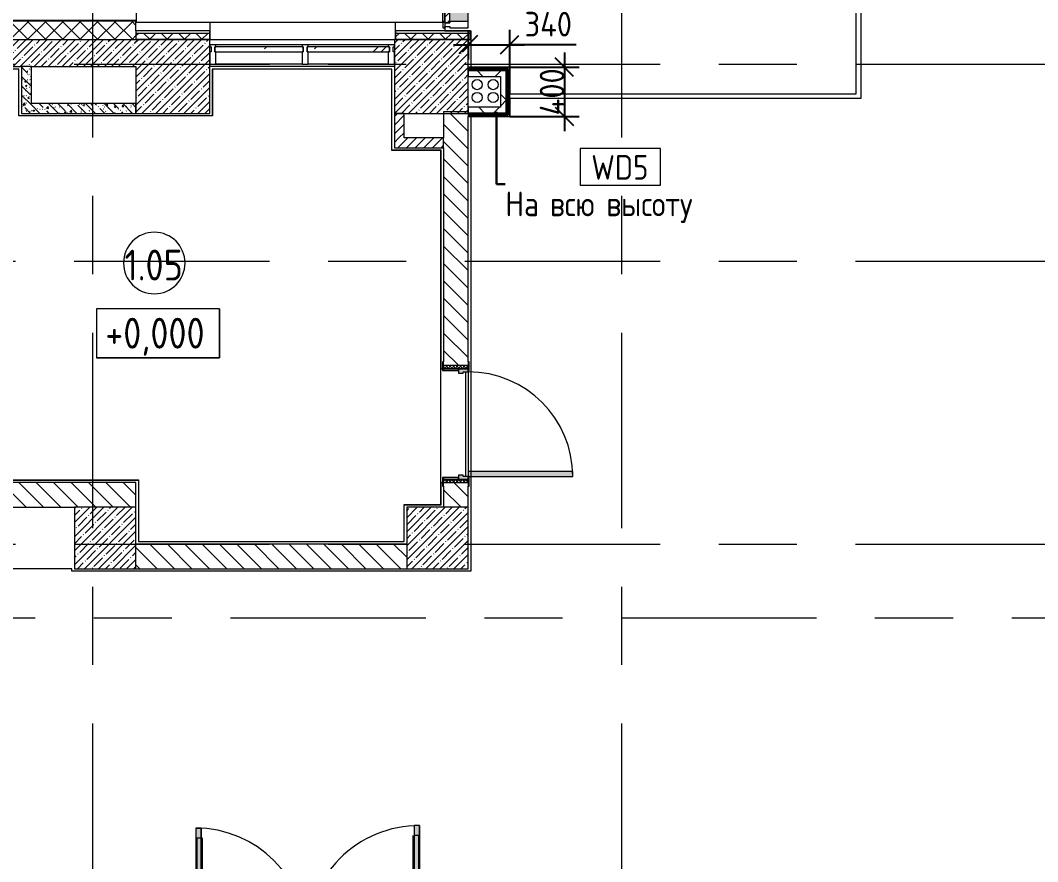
# Model space of a CAD drawing. Header units: millimetres. Extents: x -4029 to 232974, y -8553 to 104777.
# Drawn here: x 3120 to 11389, y 8520 to 15355 of the extents above; entities that cross this region are included whole.
import ezdxf

# ---------------------------------------------------------------- set-up
doc = ezdxf.new("R2010")
doc.units = ezdxf.units.MM
doc.linetypes.add('Осевая', pattern=[3175, 635, -476.25, 1587.5, -476.25])
for name, color, linetype, lineweight in [('5.1) Перегародка WD6', 6, 'Continuous', 9), ('5.2) Перег WD5', 3, 'Continuous', 30), ('A-AREA-BNDY', 7, 'Continuous', 9), ('A-AREA-IDEN', 7, 'Continuous', 9), ('A-DETL', 7, 'Continuous', 9), ('A-GLAZ-CURT', 7, 'Continuous', 9), ('A-GLAZ-CWMG', 7, 'Continuous', 9), ('A-WALL', 7, 'Continuous', 9), ('A-WALL-1', 7, 'Continuous', 13), ('A-WALL-IDEN', 7, 'Continuous', 9), ('G-ANNO-DIMS', 7, 'Continuous', 9), ('I-WALL', 7, 'Continuous', 9), ('S-COLS', 7, 'Continuous', 9), ('Оси-2', 7, 'Осевая', 9)]:
    doc.layers.add(name, color=color, linetype=linetype, lineweight=lineweight)
for name, color, linetype, lineweight, true_color in [('A-DETL-GENF-2', 7, 'Continuous', 9, 0xe2e2e2), ('A-DETL-GENF-3', 7, 'Continuous', 9, 0xaaaaaa), ('A-DOOR-1', 7, 'Continuous', 9, 0xaaaaaa), ('A-DOOR-2', 7, 'Continuous', 9, 0xe2e2e2), ('A-DOOR-FRAM-1', 7, 'Continuous', 9, 0xe2e2e2), ('A-DOOR-FRAM-2', 7, 'Continuous', 9, 0xaaaaaa), ('A-FLOR-1', 7, 'Continuous', 9, 0xaaaaaa), ('A-GLAZ-CWMG-1', 7, 'Continuous', 9, 0x383e42), ('I-WALL-1', 7, 'Continuous', 9, 0x787878), ('I-WALL-2', 7, 'Continuous', 9, 0x008040)]:
    doc.layers.add(name, color=color, linetype=linetype, lineweight=lineweight, true_color=true_color)
doc.styles.add('GOST Common', font='', dxfattribs={"width": 0.9, "height": 250})
doc.styles.add('GOST Common_1', font='', dxfattribs={"width": 0.9, "height": 200})
doc.styles.add('ISOCPEUR_1', font='isocpeur.ttf', dxfattribs={"width": 0.9, "height": 200})
doc.styles.get('GOST Common').set_extended_font_data('GOST Common')
doc.styles.get('GOST Common_1').set_extended_font_data('GOST Common')
doc.dimstyles.new('ISO-2_0_0_9К_Средний_округл2', dxfattribs={"dimscale": 304.8, "dimtxt": 199.196235, "dimasz": 0.492126, "dimexe": 0.393701, "dimexo": 0, "dimgap": 0, "dimtad": 1, "dimdec": 0, "dimrnd": 10, "dimzin": 0, "dimdsep": 46, "dimtxsty": 'ISOCPEUR_1', "dimblk1": 'OBLIQUE', "dimblk2": 'OBLIQUE', "dimsah": 1, "dimcen": 0.09, "dimdle": 0.393701, "dimazin": 0, "dimtfac": 1, "dimtdec": 4, "dimtix": 1, "dimtmove": 1, "dimatfit": 3, "dimfxl": 1, "dimtvp": 1, "dimtolj": 1, "dimtzin": 0, "dimarcsym": 2})
doc.dimstyles.new('ISO-2_0_0_9К_Средний_округл2_1', dxfattribs={"dimscale": 304.8, "dimtxt": 199.196235, "dimasz": 0.492126, "dimexe": 0.393701, "dimexo": 0, "dimgap": 0, "dimtad": 1, "dimdec": 0, "dimrnd": 10, "dimzin": 0, "dimdsep": 46, "dimtxsty": 'ISOCPEUR_1', "dimblk1": 'OBLIQUE', "dimblk2": 'OBLIQUE', "dimsah": 1, "dimcen": 0.09, "dimdle": 0.393701, "dimazin": 0, "dimtfac": 1, "dimtdec": 4, "dimtix": 1, "dimtmove": 0, "dimatfit": 3, "dimfxl": 1, "dimtvp": 1, "dimtolj": 1, "dimtzin": 0, "dimarcsym": 2})
pattern_1 = [(135, (0, 0), (-70.7107, -70.7107), [])]
pattern_2 = [(45, (0, 0), (-70.7107, 70.7107), []), (135, (0, 0), (-70.7107, -70.7107), [])]
pattern_3 = [(45, (0, 0), (-57.02463, 57.02463), []), (45, (57.025, 0), (-57.02463, 57.02463), [100.806, -20.161, 3.353, -16.808])]
pattern_4 = [(135, (0, 0), (-75.43415, -75.43415), [106.68, -17.78, 3.556, -17.78]), (135, (0, 75.39), (-75.43415, -75.43415), []), (50, (0, 0), (127.5292, -11.1576), [13.335, -146.685]), (355, (0, 0), (-24.6697, 133.74), [10.668, -117.348]), (100.451, (10.63, -0.93), (102.8597, 122.5818), [11.333, -124.663]), (46.184, (0, 35.56), (189.7552, -29.4304), [20.002, -220.027]), (96.636, (15.81, 33.1), (166.1822, 173.1996), [17, -186.995]), (351.184, (0, 35.56), (166.184, 173.1976), [16.002, -176.022]), (21, (17.78, 26.67), (106.1303, -71.586), [13.335, -146.685]), (326, (17.78, 26.67), (43.2619, 128.9318), [10.668, -117.348]), (71.451, (26.62, 20.7), (149.392, 57.3451), [11.333, -124.663]), (37.5, (0, 0), (2.16223, 59.18836), [3.353, -112.573, 3.353, -115.773, -117.793]), (37.5, (0, 0), (2.16223, 59.18836), [-235.052, 3.353, -114.44]), (7.5, (0, 0), (46.77386, 70.12615), [3.353, -64.567, 3.353, -109.906, -44.894]), (7.5, (0, 0), (46.77386, 70.12615), [-181.178, 3.353, -41.542]), (327.5, (-39.65, 0), (94.91367, -4.0101), [3.353, -41.097, 3.353, -135.331, -184.023]), (327.5, (-39.65, 0), (94.91367, -4.0101), [-183.134, 3.353, -180.67]), (317.5, (-57.43, 0), (103.69057, 17.7988), [3.353, -54.432, 3.353, -88.748, -130.683]), (317.5, (-57.43, 0), (103.69057, 17.7988), [-149.885, 3.353, -127.33])]
pattern_5 = [(45, (0, 0), (-35.35534, 35.35534), [])]
pattern_6 = [(45, (0, 0), (-141.4214, 141.4214), []), (135, (0, 0), (-141.4214, -141.4214), [])]

# ---------------------------------------------------------------- blocks, each defined once
blk = doc.blocks.new('Прямоугольный импост - Импост структурный с накладкой - 190мм-31929454-План монтажа стен и перегородок 1 этажа в осях 1-12')
at = {"layer": 'A-GLAZ-CWMG'}
for p, q in [((-50, 0), (-50, 17)), ((-50, 17), (0, 17)), ((-40, 0), (-50, 0)), ((-40, -40), (-40, 0)), ((0, 0), (-10, 0)), ((-10, 0), (-10, -40)), ((0, 17), (0, 0)), ((-50, -190), (-50, -40)), ((-50, -40), (-40, -40)), ((-10, -40), (0, -40)), ((0, -40), (0, -190)), ((0, -190), (-50, -190))]:
    blk.add_line(p, q, dxfattribs=at)
blk = doc.blocks.new('Системная панель - Стекло - 40мм-32473990-План монтажа стен и перегородок 1 этажа в осях 1-12')
at = {"layer": 'A-GLAZ-CURT'}
h = blk.add_hatch(dxfattribs=at)
h.set_pattern_fill('FP_34', color=256, style=0, pattern_type=2)
h.set_pattern_definition([(135, (15560, -6670), (-282.843, -282.843), [200, -600]), (135, (15660, -6870), (-282.843, -282.843), [600, -200]), (135, (15760, -6470), (-282.843, -282.843), [200, -600])])
h.paths.add_polyline_path([(325, 40), (-325, 40), (-325, 0), (325, 0)])
for p, q in [((325, 40), (-325, 40)), ((-325, 40), (-325, 0)), ((-325, 0), (325, 0)), ((325, 0), (325, 40))]:
    blk.add_line(p, q, dxfattribs=at)
blk = doc.blocks.new('Прямоугольный импост - Импост структурный с накладкой - 190мм-32473988-План монтажа стен и перегородок 1 этажа в осях 1-12')
at = {"layer": 'A-GLAZ-CWMG-1'}
for points in [[(6570, 15345), (6570, 15975), (6553, 15975), (6553, 15345)], [(6760, 15345), (6760, 15975), (6610, 15975), (6610, 15345)]]:
    blk.add_hatch(color=256, dxfattribs=at).paths.add_polyline_path(points)
at = {"layer": 'A-GLAZ-CWMG'}
for p, q in [((6553, 15345), (6553, 15975)), ((6760, 15345), (6760, 15975))]:
    blk.add_line(p, q, dxfattribs=at)
blk = doc.blocks.new('110_Дверь_СКБ_1Ст_Внутренняя1 - Д-8 950x2100h_охрана-31784688-План монтажа стен и перегородок 1 этажа в осях 1-12')
at = {"layer": 'A-DOOR-1'}
h = blk.add_hatch(dxfattribs=at)
h.set_pattern_fill('FP_60', color=256, style=0, pattern_type=2)
h.set_pattern_definition([(135, (1826.41, 164.685), (-14.14214, -14.14214), []), (225, (1826.41, 164.685), (14.14214, -14.14214), [])])
h.paths.add_polyline_path([(487.5, 100), (462.5, 100), (462.5, -100), (487.5, -100), (487.5, 87.1)])
at = {"layer": 'A-DOOR-2'}
h = blk.add_hatch(color=256, dxfattribs=at)
h.paths.add_polyline_path([(462.5, 80), (462.5, 100), (437.5, 100), (437.5, 60), (427.5, 60), (427.5, 20), (462.5, 20)])
h.paths.add_polyline_path([(-402.5, 20), (-402.5, 60), (-412.5, 60), (-412.5, 100), (-437.5, 100), (-437.5, 20), (-412.5, 20)])
at = {"layer": 'A-DOOR-FRAM-1'}
for points in [[(437.5, 950), (397.5, 950), (397.5, 100), (437.5, 100)], [(-422.5, 100), (-422.5, 108), (-492.5, 108), (-492.5, 100), (-433.5, 100)], [(517.5, 108), (447.5, 108), (447.5, 100), (517.5, 100)], [(-422.5, -100), (-422.5, 20), (-437.5, 20), (-437.5, -100), (-433.5, -100)], [(462.5, -100), (462.5, 20), (447.5, 20), (447.5, -100)], [(-422.5, -108), (-422.5, -100), (-492.5, -100), (-492.5, -108), (-433.5, -108)], [(517.5, -108), (517.5, -100), (447.5, -100), (447.5, -108), (487.5, -108)]]:
    blk.add_hatch(color=256, dxfattribs=at).paths.add_polyline_path(points)
at = {"layer": 'A-DOOR-FRAM-2'}
h = blk.add_hatch(dxfattribs=at)
h.set_pattern_fill('FP_61', color=256, style=0, pattern_type=2)
h.set_pattern_definition([(45, (-296.384, 164.685), (-14.1421, 14.1421), []), (135, (-296.384, 164.685), (-14.1421, -14.1421), [])])
h.paths.add_polyline_path([(-437.5, 80), (-437.5, 100), (-462.5, 100), (-462.5, -100), (-437.5, -100)])
at = {"layer": 'A-DOOR-1'}
for p, q in [((437.5, 950), (397.5, 950)), ((397.5, 950), (397.5, 100)), ((437.5, 100), (437.5, 950)), ((397.5, 100), (437.5, 100))]:
    blk.add_line(p, q, dxfattribs=at)
blk.add_arc((437.5, 100), 850, 90, 180, dxfattribs=at)
at = {"layer": 'A-DOOR-FRAM-2'}
for p, q in [((-422.5, 108), (-492.5, 108)), ((-492.5, 108), (-492.5, 100)), ((-492.5, 100), (-422.5, 100)), ((-437.5, 100), (-462.5, 100)), ((-462.5, 100), (-462.5, -100)), ((-412.5, 100), (-437.5, 100)), ((-437.5, 100), (-437.5, 20)), ((-437.5, -100), (-437.5, 100)), ((-422.5, 100), (-437.5, 100)), ((-437.5, 100), (-437.5, 99)), ((-437.5, 99), (-422.5, 99)), ((-422.5, 100), (-422.5, 108)), ((-422.5, 99), (-422.5, 100)), ((-412.5, 60), (-412.5, 100)), ((437.5, 100), (437.5, 60)), ((462.5, 100), (437.5, 100)), ((517.5, 108), (447.5, 108)), ((447.5, 108), (447.5, 100)), ((462.5, 100), (447.5, 100)), ((447.5, 100), (447.5, 99)), ((447.5, 100), (517.5, 100)), ((447.5, 99), (462.5, 99)), ((462.5, 20), (462.5, 100)), ((487.5, 100), (462.5, 100)), ((462.5, 100), (462.5, -100)), ((462.5, 99), (462.5, 100)), ((487.5, -100), (487.5, 100)), ((517.5, 100), (517.5, 108)), ((-437.5, 20), (-402.5, 20)), ((-422.5, 20), (-437.5, 20)), ((-437.5, 20), (-437.5, -100)), ((-422.5, -100), (-422.5, 20)), ((-402.5, 60), (-412.5, 60)), ((-402.5, 20), (-402.5, 60)), ((437.5, 60), (427.5, 60)), ((427.5, 60), (427.5, 20)), ((427.5, 20), (462.5, 20)), ((462.5, 20), (447.5, 20)), ((447.5, 20), (447.5, -100)), ((462.5, -100), (462.5, 20)), ((-422.5, -100), (-492.5, -100)), ((-492.5, -100), (-492.5, -108)), ((-492.5, -108), (-422.5, -108)), ((-462.5, -100), (-437.5, -100)), ((-437.5, -100), (-422.5, -100)), ((-422.5, -108), (-422.5, -100)), ((447.5, -100), (462.5, -100)), ((517.5, -100), (447.5, -100)), ((447.5, -100), (447.5, -108)), ((447.5, -108), (517.5, -108)), ((462.5, -100), (487.5, -100)), ((517.5, -108), (517.5, -100))]:
    blk.add_line(p, q, dxfattribs=at)
blk = doc.blocks.new('BSC_Колонна _Прямоугольная - 500х500-22206884-План монтажа стен и перегородок 1 этажа в осях 1-12')
at = {"layer": 'S-COLS'}
h = blk.add_hatch(dxfattribs=at)
h.set_pattern_fill('FP_79', color=256, style=0, pattern_type=2)
h.set_pattern_definition([(45, (-6510, -11150), (-57.02463, 57.02463), []), (45, (-6452.975, -11150), (-57.02463, 57.02463), [100.806, -20.161, 3.353, -16.808])])
h.paths.add_polyline_path([(-54.2, -250), (250, -250), (250, 250), (-250, 250), (-250, -250), (-69, -250)])
for p, q in [((250, 250), (-250, 250)), ((-250, 250), (-250, -250)), ((250, -250), (250, 250)), ((-250, -250), (250, -250))]:
    blk.add_line(p, q, dxfattribs=at)
blk = doc.blocks.new('BSC_Колонна _Прямоугольная - 500х500-V52-План монтажа стен и перегородок 1 этажа в осях 1-12')
at = {"layer": 'S-COLS'}
h = blk.add_hatch(dxfattribs=at)
h.set_pattern_fill('FP_80', color=256, style=0, pattern_type=2)
h.set_pattern_definition([(45, (-3810, -11150), (-57.0246, 57.0246), []), (45, (-3752.975, -11150), (-57.0246, 57.0246), [100.806, -20.161, 3.353, -16.808])])
h.paths.add_polyline_path([(250, -250), (250, 250), (-250, 250), (-250, -250), (124.1, -250)])
for p, q in [((250, 250), (-250, 250)), ((-250, 250), (-250, -250)), ((250, -250), (250, 250)), ((-250, -250), (250, -250))]:
    blk.add_line(p, q, dxfattribs=at)
blk = doc.blocks.new('Системная панель - Стекло - 40мм-23997278-План монтажа стен и перегородок 1 этажа в осях 1-12')
at = {"layer": 'A-GLAZ-CURT'}
h = blk.add_hatch(dxfattribs=at)
h.set_pattern_fill('FP_97', color=256, style=0, pattern_type=2)
h.set_pattern_definition([(45, (-5160, -15040), (-282.843, 282.843), [200, -600]), (45, (-5360, -15140), (-282.843, 282.843), [600, -200]), (45, (-4960, -15240), (-282.843, 282.843), [200, -600])])
h.paths.add_polyline_path([(350, -40), (360, -40), (360, 0), (-360, 0), (-360, -40), (-91.8, -40)])
for p, q in [((360, 0), (-360, 0)), ((-360, 0), (-360, -40)), ((360, -40), (360, 0)), ((-360, -40), (360, -40))]:
    blk.add_line(p, q, dxfattribs=at)
blk = doc.blocks.new('Прямоугольный импост - Импост структурный с накладкой - 160мм-23997279-План монтажа стен и перегородок 1 этажа в осях 1-12')
at = {"layer": 'A-GLAZ-CWMG'}
for p, q in [((-50, 40), (-50, 140)), ((-50, 140), (0, 140)), ((0, 140), (0, 40)), ((-40, 40), (-50, 40)), ((-50, -17), (-50, 0)), ((-50, 0), (-40, 0)), ((-40, 0), (-40, 40)), ((-10, 40), (-10, 0)), ((0, 40), (-10, 40)), ((-10, 0), (0, 0)), ((0, 0), (0, -17)), ((0, -17), (-50, -17))]:
    blk.add_line(p, q, dxfattribs=at)
blk = doc.blocks.new('Прямоугольный импост - Импост структурный с накладкой - 160мм-23997280-План монтажа стен и перегородок 1 этажа в осях 1-12')
at = {"layer": 'A-GLAZ-CWMG'}
for p, q in [((0, 140), (-50, 140)), ((-50, 140), (-50, 40)), ((0, 40), (0, 140)), ((-50, 40), (-40, 40)), ((-40, 0), (-50, 0)), ((-50, 0), (-50, -17)), ((-40, 40), (-40, 0)), ((-10, 0), (-10, 40)), ((-10, 40), (0, 40)), ((0, 0), (-10, 0)), ((0, -17), (0, 0)), ((-50, -17), (0, -17))]:
    blk.add_line(p, q, dxfattribs=at)
blk = doc.blocks.new('Прямоугольный импост - Импост структурный с накладкой - 160мм-23752558-План монтажа стен и перегородок 1 этажа в осях 1-12')
at = {"layer": 'A-GLAZ-CWMG'}
for p, q in [((5410, 15157), (4710, 15157)), ((5410, 15000), (4710, 15000))]:
    blk.add_line(p, q, dxfattribs=at)
blk = doc.blocks.new('Системная панель - Стекло - 40мм-23997281-План монтажа стен и перегородок 1 этажа в осях 1-12')
at = {"layer": 'A-GLAZ-CURT'}
h = blk.add_hatch(dxfattribs=at)
h.set_pattern_fill('FP_98', color=256, style=0, pattern_type=2)
h.set_pattern_definition([(45, (-5885, -15040), (-282.843, 282.843), [200, -600]), (45, (-6085, -15140), (-282.843, 282.843), [600, -200]), (45, (-5685, -15240), (-282.843, 282.843), [200, -600])])
h.paths.add_polyline_path([(-335, -40), (335, -40), (335, 0), (-335, 0)])
for p, q in [((335, 0), (-335, 0)), ((-335, 0), (-335, -40)), ((335, -40), (335, 0)), ((-335, -40), (335, -40))]:
    blk.add_line(p, q, dxfattribs=at)
blk = doc.blocks.new('Прямоугольный импост - Импост структурный с накладкой - 160мм-23772036-План монтажа стен и перегородок 1 этажа в осях 1-12')
at = {"layer": 'A-GLAZ-CWMG'}
for p, q in [((6110, 15157), (5460, 15157)), ((6110, 15000), (5460, 15000))]:
    blk.add_line(p, q, dxfattribs=at)
blk = doc.blocks.new('Прямоугольный импост - Импост структурный с накладкой - 160мм-23997282-План монтажа стен и перегородок 1 этажа в осях 1-12')
at = {"layer": 'A-GLAZ-CWMG'}
for p, q in [((-25, 40), (-25, 140)), ((-25, 140), (25, 140)), ((25, 140), (25, 40)), ((-15, 40), (-25, 40)), ((-25, -17), (-25, 0)), ((-25, 0), (-15, 0)), ((-15, 0), (-15, 40)), ((15, 40), (15, 0)), ((25, 40), (15, 40)), ((15, 0), (25, 0)), ((25, 0), (25, -17)), ((25, -17), (-25, -17))]:
    blk.add_line(p, q, dxfattribs=at)
blk = doc.blocks.new('Дверь_Витражная_остекление_ - ДВН_CОШ в витраже В-6-31924853-План монтажа стен и перегородок 1 этажа в осях 1-12')
at = {"layer": 'A-DETL-GENF-2'}
for points in [[(-865, -10), (-900, -10), (-900, -17), (-910, -17), (-910, -930), (-865, -930), (-865, -17)], [(910, -37), (865, -37), (865, -910), (910, -910), (910, -212.3)]]:
    blk.add_hatch(color=256, dxfattribs=at).paths.add_polyline_path(points)
at = {"layer": 'A-DETL-GENF-3'}
for p, q in [((-900, 60), (-855, 60)), ((-855, 60), (-855, -10)), ((900, 60), (855, 60)), ((855, 60), (855, -10)), ((-910, -930), (-910, -17)), ((-910, -17), (-910, -930)), ((-865, -10), (-900, -10)), ((-865, -10), (-900, -10)), ((-855, -10), (-900, -10)), ((-865, -930), (-865, -10)), ((-865, -930), (-865, -10)), ((855, -10), (900, -10)), ((865, -10), (900, -10)), ((865, -910), (865, -10)), ((865, -10), (865, -910)), ((900, -10), (865, -10)), ((910, -910), (910, -17)), ((910, -910), (910, -17)), ((-910, -90), (-865, -90)), ((-900, -850), (-900, -90)), ((-856, -850), (-856, -90)), ((856, -830), (856, -90)), ((910, -90), (865, -90)), ((900, -830), (900, -90)), ((-910, -850), (-865, -850)), ((910, -830), (865, -830)), ((-910, -930), (-865, -930)), ((-910, -930), (-865, -930)), ((910, -910), (865, -910)), ((865, -910), (910, -910))]:
    blk.add_line(p, q, dxfattribs=at)
at = {"layer": 'A-DOOR-1'}
for p, q in [((-910, -930), (-910, -17)), ((910, -910), (910, -17))]:
    blk.add_line(p, q, dxfattribs=at)
for centre, radius, start, end in [((-910, -10), 920, 270, 0), ((910, -10), 900, 180, 270)]:
    blk.add_arc(centre, radius, start, end, dxfattribs=at)
blk = doc.blocks.new('Марка_Помещения - Номер-25198446-План монтажа стен и перегородок 1 этажа в осях 1-12')
at = {"layer": 'A-AREA-IDEN'}
for start, end in [(360, 180), (180, 360)]:
    blk.add_arc((0, 0), 2.5, start, end, dxfattribs=at)
blk = doc.blocks.new('Высотные отметки - 10х4_h_-17668695-План монтажа стен и перегородок 1 этажа в осях 1-12')
at = {"layer": 'G-ANNO-DIMS'}
for p, q in [((-5, 4), (-5, 0)), ((5, 4), (-5, 4)), ((5, 4), (-5, 4)), ((-5, 4), (-5, 0)), ((5, 4), (5, 0)), ((5, 0), (5, 4)), ((5, 0), (-5, 0)), ((-5, 0), (5, 0))]:
    blk.add_line(p, q, dxfattribs=at)
blk = doc.blocks.new('_Oblique')
at = {"color": 0, "linetype": 'ByBlock', "lineweight": -2}
blk.add_line((-0.5, -0.5), (0.5, 0.5), dxfattribs=at)
blk = doc.blocks.new('DIMBLOCK58-План монтажа стен и перегородок 1 этажа в осях 1-12')
at = {"layer": '5.2) Перег WD5', "color": 0, "lineweight": -2, "transparency": 16777216}
for p, q in [((6760, 15263.8), (6760, 15037.8)), ((7097.5, 14975), (7097.5, 15277.8)), ((6640, 15157.8), (7217.5, 15157.8)), ((7637.3, 15157.8), (7097.5, 15157.8))]:
    blk.add_line(p, q, dxfattribs=at)
at = {"layer": 'Defpoints', "color": 0, "transparency": 16777216}
for p in [(6760, 15263.8), (7097.5, 15157.8), (7097.5, 14975)]:
    blk.add_point(p, dxfattribs=at)
at = {"layer": '5.2) Перег WD5', "color": 0, "lineweight": -2, "transparency": 16777216, "xscale": 150, "yscale": 150, "zscale": 150, "rotation": 180}
blk.add_blockref('_Oblique', (6760, 15157.8), dxfattribs=at)
at = {"layer": '5.2) Перег WD5', "color": 0, "lineweight": -2, "transparency": 16777216, "xscale": 150, "yscale": 150, "zscale": 150}
blk.add_blockref('_Oblique', (7097.5, 15157.8), dxfattribs=at)
at = {"layer": '5.2) Перег WD5', "color": 0, "transparency": 16777216, "insert": (7218.3, 15424.4), "char_height": 200, "width": 478.071, "attachment_point": 1, "line_spacing_factor": 1.149209, "style": 'ISOCPEUR_1'}
blk.add_mtext('\\A1;340', dxfattribs=at)
blk = doc.blocks.new('DIMBLOCK59-План монтажа стен и перегородок 1 этажа в осях 1-12')
at = {"layer": '5.2) Перег WD5', "color": 0, "lineweight": -2, "transparency": 16777216}
for p, q in [((7541.8, 15095), (7541.8, 14455)), ((7097.5, 14975), (7661.8, 14975)), ((7097.5, 14575), (7661.8, 14575))]:
    blk.add_line(p, q, dxfattribs=at)
at = {"layer": 'Defpoints', "color": 0, "transparency": 16777216}
for p in [(7097.5, 14975), (7097.5, 14575), (7541.8, 14575)]:
    blk.add_point(p, dxfattribs=at)
at = {"layer": '5.2) Перег WD5', "color": 0, "lineweight": -2, "transparency": 16777216, "xscale": 150, "yscale": 150, "zscale": 150}
for p, rotation in [((7541.8, 14975), 90), ((7541.8, 14575), 270)]:
    blk.add_blockref('_Oblique', p, dxfattribs=dict(at, rotation=rotation))
at = {"layer": '5.2) Перег WD5', "color": 0, "transparency": 16777216, "insert": (7441.8, 14775), "char_height": 200, "width": 478.071, "attachment_point": 5, "rotation": 90, "style": 'ISOCPEUR_1'}
blk.add_mtext('\\A1;400', dxfattribs=at)
blk = doc.blocks.new('М_стена2 - Типоразмер-30678229-План монтажа стен и перегородок 1 этажа в осях 1-12')
at = {"layer": 'A-WALL-IDEN'}
for p, q in [((3.258, 1.523), (-3.273, 1.523)), ((-3.273, 1.523), (-3.273, -1.477)), ((3.258, -1.477), (3.258, 1.523)), ((-3.273, -1.477), (3.258, -1.477))]:
    blk.add_line(p, q, dxfattribs=at)

msp = doc.modelspace()

# ---------------------------------------------------------------- hatches: boundary and pattern name
at = {"layer": 'A-WALL'}
h = msp.add_hatch(dxfattribs=at)
h.set_pattern_fill('FP_6', color=256, style=0, pattern_type=2)
h.set_pattern_definition(pattern_2)
h.paths.add_polyline_path([(-110, 15200), (4060, 15200), (4060, 15350), (-110, 15350)])
at = {"layer": 'I-WALL'}
h = msp.add_hatch(dxfattribs=at)
h.set_pattern_fill('FP_6', color=256, style=0, pattern_type=2)
h.set_pattern_definition(pattern_2)
h.paths.add_polyline_path([(4660, 15200), (4660, 15250), (4060, 15250), (4060, 15200), (4295.5237, 15200)])
h = msp.add_hatch(dxfattribs=at)
h.set_pattern_fill('FP_6', color=256, style=0, pattern_type=2)
h.set_pattern_definition(pattern_2)
h.paths.add_polyline_path([(6658.3093, 15200), (6780.0001, 15200), (6780.0001, 15250), (6170.0001, 15250), (6170.0001, 15200), (6553.0001, 15200)])
h = msp.add_hatch(dxfattribs=at)
h.set_pattern_fill('FP_1', color=256, style=0, pattern_type=2)
h.set_pattern_definition(pattern_3)
h.paths.add_polyline_path([(4059.3038, 14980), (4060, 14980), (4060, 15200), (390, 15200), (390, 14980), (4058.9565, 14980)])
h = msp.add_hatch(dxfattribs=at)
h.set_pattern_fill('FP_19', color=256, style=0, pattern_type=2)
h.set_pattern_definition(pattern_5)
h.paths.add_polyline_path([(6240.0001, 14400), (6240.0001, 14600), (6160.0001, 14600), (6160.0001, 14400)])
h = msp.add_hatch(dxfattribs=at)
h.set_pattern_fill('FP_18', color=256, style=0, pattern_type=2)
h.set_pattern_definition(pattern_1)
h.paths.add_polyline_path([(6760.0001, 11400), (6760.0001, 11600), (6560.0001, 11600), (6560.0001, 11400)])
h.paths.add_polyline_path([(6560.0001, 12550), (6760.0001, 12550), (6760.0001, 14612.5), (6751.4531, 14600), (6560.0001, 14600), (6560.0001, 12580)])
h = msp.add_hatch(dxfattribs=at)
h.set_pattern_fill('FP_19', color=256, style=0, pattern_type=2)
h.set_pattern_definition(pattern_5)
h.paths.add_polyline_path([(6540.0001, 14320), (6560.0001, 14320), (6560.0001, 14400), (6160.0001, 14400), (6160.0001, 14320), (6313.4391, 14320)])
h = msp.add_hatch(dxfattribs=at)
h.set_pattern_fill('FP_18', color=256, style=0, pattern_type=2)
h.set_pattern_definition(pattern_1)
h.paths.add_polyline_path([(3730, 11400), (4060, 11400), (4060, 11600), (1810, 11600), (1810, 11400), (3622.8853, 11400)])
h = msp.add_hatch(dxfattribs=at)
h.set_pattern_fill('FP_18', color=256, style=0, pattern_type=2)
h.set_pattern_definition(pattern_1)
h.paths.add_polyline_path([(4060, 10900), (6260.0001, 10900), (6260.0001, 11100), (4060, 11100)])
at = {"layer": 'I-WALL-1'}
h = msp.add_hatch(dxfattribs=at)
h.set_pattern_fill('FP_43', color=256, style=0, pattern_type=2)
h.set_pattern_definition(pattern_4)
h.paths.add_polyline_path([(3210, 14600), (3210, 14980), (3130, 14980), (3130, 14600)])
h = msp.add_hatch(dxfattribs=at)
h.set_pattern_fill('FP_43', color=256, style=0, pattern_type=2)
h.set_pattern_definition(pattern_4)
h.paths.add_polyline_path([(3885.2066, 14600), (4060, 14600), (4060, 14680), (3210, 14680), (3210, 14600), (3730, 14600)])
at = {"layer": 'I-WALL-2'}
h = msp.add_hatch(dxfattribs=at)
h.set_pattern_fill('FP_104', color=256, style=0, pattern_type=2)
h.set_pattern_definition(pattern_6)
h.paths.add_polyline_path([(7085.0001, 14962.5), (7097.5001, 14962.5), (7097.5001, 14975), (6760.0001, 14975), (6760.0001, 14962.5), (7072.5001, 14962.5)])
h = msp.add_hatch(dxfattribs=at)
h.set_pattern_fill('FP_104', color=256, style=0, pattern_type=2)
h.set_pattern_definition(pattern_6)
h.paths.add_polyline_path([(7085.0001, 14950), (7085.0001, 14962.5), (6760.0001, 14962.5), (6760.0001, 14950), (7072.5001, 14950)])
h = msp.add_hatch(dxfattribs=at)
h.set_pattern_fill('FP_104', color=256, style=0, pattern_type=2)
h.set_pattern_definition(pattern_6)
h.paths.add_polyline_path([(6760.0001, 14900), (7072.5001, 14900), (7072.5001, 14950), (6760.0001, 14950)])
h = msp.add_hatch(dxfattribs=at)
h.set_pattern_fill('FP_104', color=256, style=0, pattern_type=2)
h.set_pattern_definition(pattern_6)
h.paths.add_polyline_path([(7022.5001, 14650), (7072.5001, 14650), (7072.5001, 14900), (7022.5001, 14900), (7022.5001, 14832.9965)])
h = msp.add_hatch(dxfattribs=at)
h.set_pattern_fill('FP_104', color=256, style=0, pattern_type=2)
h.set_pattern_definition(pattern_6)
h.paths.add_polyline_path([(7072.5001, 14600), (7085.0001, 14600), (7085.0001, 14950), (7072.5001, 14950), (7072.5001, 14612.5)])
h = msp.add_hatch(dxfattribs=at)
h.set_pattern_fill('FP_104', color=256, style=0, pattern_type=2)
h.set_pattern_definition(pattern_6)
h.paths.add_polyline_path([(7097.5001, 14587.5), (7097.5001, 14962.5), (7085.0001, 14962.5), (7085.0001, 14587.5)])
h = msp.add_hatch(dxfattribs=at)
h.set_pattern_fill('FP_104', color=256, style=0, pattern_type=2)
h.set_pattern_definition(pattern_6)
h.paths.add_polyline_path([(6760.0001, 14600), (7072.5001, 14600), (7072.5001, 14650), (6760.0001, 14650), (6760.0001, 14612.5)])
h = msp.add_hatch(dxfattribs=at)
h.set_pattern_fill('FP_104', color=256, style=0, pattern_type=2)
h.set_pattern_definition(pattern_6)
h.paths.add_polyline_path([(6760.0001, 14587.5), (7085.0001, 14587.5), (7085.0001, 14600), (6760.0001, 14600)])
h = msp.add_hatch(dxfattribs=at)
h.set_pattern_fill('FP_104', color=256, style=0, pattern_type=2)
h.set_pattern_definition(pattern_6)
h.paths.add_polyline_path([(7097.5001, 14575), (7097.5001, 14587.5), (6760.0001, 14587.5), (6760.0001, 14575)])
at = {"layer": 'S-COLS'}
h = msp.add_hatch(dxfattribs=at)
h.set_pattern_fill('FP_1', color=256, style=0, pattern_type=2)
h.set_pattern_definition(pattern_3)
h.paths.add_polyline_path([(4263.1695, 14600), (4660, 14600), (4660, 15200), (4060, 15200), (4060, 14600), (4080, 14600)])
h = msp.add_hatch(dxfattribs=at)
h.set_pattern_fill('FP_1', color=256, style=0, pattern_type=2)
h.set_pattern_definition(pattern_3)
h.paths.add_polyline_path([(6540.0001, 14600), (6751.4531, 14600), (6760.0001, 14612.5), (6760.0001, 15200), (6160.0001, 15200), (6160.0001, 14600), (6313.4391, 14600)])

# ---------------------------------------------------------------- linework, layer by layer
at = {"layer": '5.2) Перег WD5'}
for p, q in [((7085.0001, 14962.5), (6760.0001, 14962.5)), ((7072.5001, 14950), (6760.0001, 14950)), ((7072.5001, 14600), (7072.5001, 14950)), ((7085.0001, 14587.5), (7085.0001, 14962.5)), ((6760.0001, 14600), (7072.5001, 14600)), ((6760.0001, 14587.5), (7085.0001, 14587.5))]:
    msp.add_line(p, q, dxfattribs=at)
at = {"layer": '5.2) Перег WD5', "color": 18, "true_color": 0x000000}
for p, q in [((6991.0115, 14613.5356), (6991.0115, 14024.9662)), ((6991.0115, 14024.9662), (7061.9079, 14024.9662))]:
    msp.add_line(p, q, dxfattribs=at)
at = {"layer": 'A-AREA-BNDY', "flags": 128}
for points in [[(4660, 15341), (4660, 15200), (6160.0001, 15200), (6170.0001, 15200), (6170.0001, 15340), (6175, 15340), (6175, 15341), (6570.0001, 15341), (6570.0001, 20742), (4070.2857, 20742), (4066.1514, 18470.1992), (4681, 18470.1992), (4681, 17829.0001), (4064.9845, 17829.0001), (4060.4568, 15341)], [(6539.0001, 14299), (6139.0001, 14299), (6139.0001, 14959), (4681.0001, 14959), (4681.0001, 14579), (3109, 14579), (3109, 14959), (461, 14959), (461, 14409), (131, 14409), (131, 11621), (4081, 11621), (4081, 11121), (6239.0001, 11121), (6239.0001, 11421), (6539.0001, 11421)]]:
    msp.add_lwpolyline(points, close=True, dxfattribs=at)
for points in [[(9952.5856, 15879.2239), (9952.5856, 14892.2335), (9952.5856, 14719.2239), (9779.576, 14719.2239), (9092.5856, 14719.2239), (8972.5856, 14719.2239), (8192.5856, 14719.2239), (8072.5856, 14719.2239), (7098.5001, 14719.2239), (7098.5001, 14574), (6781.0001, 14574), (6781.0001, 10879), (3539.5, 10879), (3539.5, 10900), (1830.5, 10900), (1830.5, 10879), (546, 10879), (546, 10599.5), (545, 10599.5), (545, 8799.5), (546, 8799.5), (546, 8521), (1291, 8521), (1291, 7921)], [(6570.0001, 15493.5096), (6570.0001, 15270), (6781.0001, 15270), (6781.0001, 14976), (7098.5001, 14976), (7098.5001, 14759.2239), (8072.5856, 14759.2239), (8192.5856, 14759.2239), (8972.5856, 14759.2239), (9092.5856, 14759.2239), (9912.5856, 14759.2239), (9912.5856, 15879.2239)]]:
    msp.add_lwpolyline(points, dxfattribs=at)
at = {"layer": 'A-DETL'}
for centre in [(6833.098, 14833.2385), (6963.098, 14833.2385), (6833.4231, 14729.4116), (6963.4231, 14729.4116)]:
    msp.add_circle(centre, 41, dxfattribs=at)
at = {"layer": 'A-FLOR-1'}
for p, q in [((4060, 15340), (6553.0001, 15340)), ((6140.0001, 14960), (4680.0001, 14960)), ((4680.0001, 14960), (4680.0001, 14580)), ((6140.0001, 14300), (6140.0001, 14960)), ((4680.0001, 14580), (3110, 14580)), ((6540.0001, 14300), (6140.0001, 14300)), ((6540.0001, 12521), (6540.0001, 14300)), ((6552.0001, 12521), (6540.0001, 12521)), ((6740.0001, 11650), (6740.0001, 12500)), ((130, 11620), (4080, 11620)), ((4080, 11620), (4080, 11120)), ((6540.0001, 11420), (6540.0001, 11600)), ((6540.0001, 11600), (6552.0001, 11600)), ((6240.0001, 11120), (6240.0001, 11420)), ((6240.0001, 11420), (6540.0001, 11420)), ((4080, 11120), (6240.0001, 11120))]:
    msp.add_line(p, q, dxfattribs=at)
at = {"layer": 'A-WALL'}
msp.add_line((4060, 15270), (4060, 15358), dxfattribs=at)
at = {"layer": 'A-WALL-1'}
for p, q in [((4060, 15353), (-263, 15353)), ((4060, 15350), (-260, 15350)), ((4660, 15250), (4060, 15250)), ((6780.0001, 15250), (6170.0001, 15250)), ((390, 15200), (4060, 15200)), ((3210, 14980), (3130, 14980)), ((6560.0001, 14320), (6560.0001, 14400))]:
    msp.add_line(p, q, dxfattribs=at)
at = {"layer": 'I-WALL'}
for p, q in [((4660, 15270), (4060, 15270)), ((4060, 15270), (4060, 15200)), ((4660, 15200), (4660, 15270)), ((6780.0001, 15270), (6170.0001, 15270)), ((6170.0001, 15270), (6170.0001, 15200)), ((6780.0001, 15200), (6780.0001, 15270)), ((4060, 15200), (6160.0001, 15200)), ((6170.0001, 15200), (6780.0001, 15200)), ((465, 14980), (3130, 14980)), ((3130, 14980), (3130, 14600)), ((3210, 14980), (4060, 14980)), ((3210, 14680), (3210, 14980)), ((6160.0001, 14980), (4660, 14980)), ((4060, 14680), (3210, 14680)), ((4060, 14600), (4060, 14680)), ((3130, 14600), (4060, 14600)), ((6240.0001, 14600), (6160.0001, 14600)), ((6160.0001, 14600), (6160.0001, 14320)), ((6240.0001, 14400), (6240.0001, 14600)), ((6560.0001, 14612.5), (6560.0001, 14400)), ((6760.0001, 14612.5), (6560.0001, 14612.5)), ((6760.0001, 12580), (6760.0001, 14575)), ((6560.0001, 14400), (6240.0001, 14400)), ((6160.0001, 14320), (6560.0001, 14320)), ((6560.0001, 14320), (6560.0001, 12580)), ((6760.0001, 12500), (6760.0001, 11690)), ((4060, 11600), (90, 11600)), ((4060, 11400), (4060, 11600)), ((6560.0001, 11570), (6560.0001, 11400)), ((6760.0001, 11400), (6760.0001, 11570)), ((1810, 11400), (3560, 11400)), ((6260.0001, 11100), (4060, 11100)), ((4060, 10900), (6260.0001, 10900))]:
    msp.add_line(p, q, dxfattribs=at)
at = {"layer": 'I-WALL-2'}
for p, q in [((7097.5001, 14975), (6760.0001, 14975)), ((6760.0001, 14975), (6760.0001, 14900)), ((7097.5001, 14575), (7097.5001, 14975)), ((6760.0001, 14900), (7022.5001, 14900)), ((7022.5001, 14900), (7022.5001, 14650)), ((7022.5001, 14650), (6760.0001, 14650)), ((6760.0001, 14650), (6760.0001, 14575)), ((6760.0001, 14575), (7097.5001, 14575))]:
    msp.add_line(p, q, dxfattribs=at)
at = {"layer": 'S-COLS'}
for p, q in [((4660, 15200), (4060, 15200)), ((4660, 14600), (4660, 15200)), ((6760.0001, 15200), (6160.0001, 15200)), ((6160.0001, 15200), (6160.0001, 14600)), ((6760.0001, 14600), (6760.0001, 15200)), ((4060, 14980), (4060, 14600)), ((4060, 14600), (4660, 14600)), ((6160.0001, 14600), (6760.0001, 14600))]:
    msp.add_line(p, q, dxfattribs=at)
at = {"layer": 'Оси-2'}
for p, q in [((3710, 593.7414), (3710, 24898.0711)), ((8010, 593.7414), (8010, 24898.0711)), ((-728.7494, 15000), (35660, 15000)), ((-728.7494, 13400), (35660, 13400)), ((-728.7494, 11100), (36035.9723, 11100)), ((541.2506, 10500), (36035.9723, 10500))]:
    msp.add_line(p, q, dxfattribs=at)

# ---------------------------------------------------------------- block references
at = {"layer": '5.2) Перег WD5', "color": 18, "true_color": 0x000000, "xscale": 99.99999999999993, "yscale": 99.99999999999993, "zscale": 99.99999999999993}
msp.add_blockref('М_стена2 - Типоразмер-30678229-План монтажа стен и перегородок 1 этажа в осях 1-12', (7997.0659, 14162.9629), dxfattribs=at)
at = {"layer": 'A-AREA-IDEN', "xscale": 99.99999999999993, "yscale": 99.99999999999993, "zscale": 99.99999999999993}
msp.add_blockref('Марка_Помещения - Номер-25198446-План монтажа стен и перегородок 1 этажа в осях 1-12', (4208.5837, 13383.6913), dxfattribs=at)
at = {"layer": 'A-DOOR-1'}
for name, p, rotation in [('110_Дверь_СКБ_1Ст_Внутренняя1 - Д-8 950x2100h_охрана-31784688-План монтажа стен и перегородок 1 этажа в осях 1-12', (6660.0001, 12087.5), 270), ('Дверь_Витражная_остекление_ - ДВН_CОШ в витраже В-6-31924853-План монтажа стен и перегородок 1 этажа в осях 1-12', (5455, 7883), 180)]:
    msp.add_blockref(name, p, dxfattribs=dict(at, rotation=rotation))
at = {"layer": 'A-GLAZ-CURT', "rotation": 269.9999999999999}
msp.add_blockref('Системная панель - Стекло - 40мм-32473990-План монтажа стен и перегородок 1 этажа в осях 1-12', (6570.0001, 15660), dxfattribs=at)
at = {"layer": 'A-GLAZ-CURT'}
for name, p in [('Системная панель - Стекло - 40мм-23997278-План монтажа стен и перегородок 1 этажа в осях 1-12', (5060.0001, 15140)), ('Системная панель - Стекло - 40мм-23997281-План монтажа стен и перегородок 1 этажа в осях 1-12', (5785.0001, 15140))]:
    msp.add_blockref(name, p, dxfattribs=at)
at = {"layer": 'A-GLAZ-CWMG'}
for name in ['Прямоугольный импост - Импост структурный с накладкой - 190мм-32473988-План монтажа стен и перегородок 1 этажа в осях 1-12', 'Прямоугольный импост - Импост структурный с накладкой - 160мм-23752558-План монтажа стен и перегородок 1 этажа в осях 1-12', 'Прямоугольный импост - Импост структурный с накладкой - 160мм-23772036-План монтажа стен и перегородок 1 этажа в осях 1-12']:
    msp.add_blockref(name, (0, 0), dxfattribs=at)
at = {"layer": 'A-GLAZ-CWMG', "extrusion": (0, 0, -1)}
for name, p, rotation in [('Прямоугольный импост - Импост структурный с накладкой - 190мм-31929454-План монтажа стен и перегородок 1 этажа в осях 1-12', (-6570.0001, 15295), 270.0000000000001), ('Прямоугольный импост - Импост структурный с накладкой - 160мм-23997282-План монтажа стен и перегородок 1 этажа в осях 1-12', (-5435.0001, 15140), 180), ('Прямоугольный импост - Импост структурный с накладкой - 160мм-23997279-План монтажа стен и перегородок 1 этажа в осях 1-12', (-6160.0001, 15140), 180)]:
    msp.add_blockref(name, p, dxfattribs=dict(at, rotation=rotation))
at = {"layer": 'A-GLAZ-CWMG', "rotation": 180}
msp.add_blockref('Прямоугольный импост - Импост структурный с накладкой - 160мм-23997280-План монтажа стен и перегородок 1 этажа в осях 1-12', (4660, 15140), dxfattribs=at)
at = {"layer": 'G-ANNO-DIMS', "xscale": 99.99999999999993, "yscale": 99.99999999999993, "zscale": 99.99999999999993}
msp.add_blockref('Высотные отметки - 10х4_h_-17668695-План монтажа стен и перегородок 1 этажа в осях 1-12', (4239.0134, 12612.1274), dxfattribs=at)
at = {"layer": 'S-COLS'}
for name, p in [('BSC_Колонна _Прямоугольная - 500х500-V52-План монтажа стен и перегородок 1 этажа в осях 1-12', (3810, 11150)), ('BSC_Колонна _Прямоугольная - 500х500-22206884-План монтажа стен и перегородок 1 этажа в осях 1-12', (6510.0001, 11150))]:
    msp.add_blockref(name, p, dxfattribs=at)

# ---------------------------------------------------------------- texts
at = {"layer": '5.1) Перегародка WD6', "color": 18, "true_color": 0x000000, "char_height": 200, "width": 79.367062, "attachment_point": 1, "style": 'GOST Common_1'}
for insert in [(7359.5641, 13964.0883), (7817.9547, 13964.0883)]:
    msp.add_mtext('\\fGOST Common|b0|i0|c204|p34|;\\W.9; ', dxfattribs=dict(at, insert=insert))
at = {"layer": '5.2) Перег WD5', "color": 18, "true_color": 0x000000, "char_height": 200, "attachment_point": 1, "style": 'GOST Common_1'}
for s, insert, width in [('WD5', (7760.5763, 14260.9899), 584.430187), ('На', (7061.9079, 13964.0883), 360.759375), ('всю', (7425.0485, 13964.0883), 476.202375), ('высоту', (7883.4391, 13964.0883), 981.2655)]:
    msp.add_mtext(s, dxfattribs=dict(at, insert=insert, width=width))
at = {"layer": 'A-AREA-IDEN', "insert": (3966.7006, 13492.2506), "char_height": 250, "width": 606.07575, "attachment_point": 1, "style": 'GOST Common'}
msp.add_mtext('1.05', dxfattribs=at)
at = {"layer": 'G-ANNO-DIMS', "insert": (3810.3374, 12938.8344), "char_height": 250, "width": 1028.822569, "attachment_point": 1, "line_spacing_factor": 1.022761, "style": 'GOST Common'}
msp.add_mtext('+0,000', dxfattribs=at)

# ---------------------------------------------------------------- dimensions: what is measured, and where the dimension line sits
at = {"layer": '5.2) Перег WD5', "color": 18, "true_color": 0x000000}
dim = msp.add_linear_dim(base=(7097.5001075798, 15157.7535654634), p1=(6760.0001075798, 15263.8195826414), p2=(7097.5001075798, 14974.9999952554), dimstyle='ISO-2_0_0_9К_Средний_округл2', override={"dimpost": '<>', "dimfxl": 444.21054}, dxfattribs=at)
dim.commit()
dim.dimension.update_dxf_attribs({"geometry": 'DIMBLOCK58-План монтажа стен и перегородок 1 этажа в осях 1-12', "text_midpoint": (7457.3388159941, 15285.7113814107), "dimtype": 160})
dim = msp.add_linear_dim(base=(7541.7984, 14575), p1=(7097.5001, 14975), p2=(7097.5001, 14575), angle=90, dimstyle='ISO-2_0_0_9К_Средний_округл2_1', override={"dimpost": '<>', "dimfxl": 400}, dxfattribs=at)
dim.commit()
dim.dimension.update_dxf_attribs({"geometry": 'DIMBLOCK59-План монтажа стен и перегородок 1 этажа в осях 1-12', "text_midpoint": (7441.7984, 14775)})

doc.saveas('drawing.dxf')
